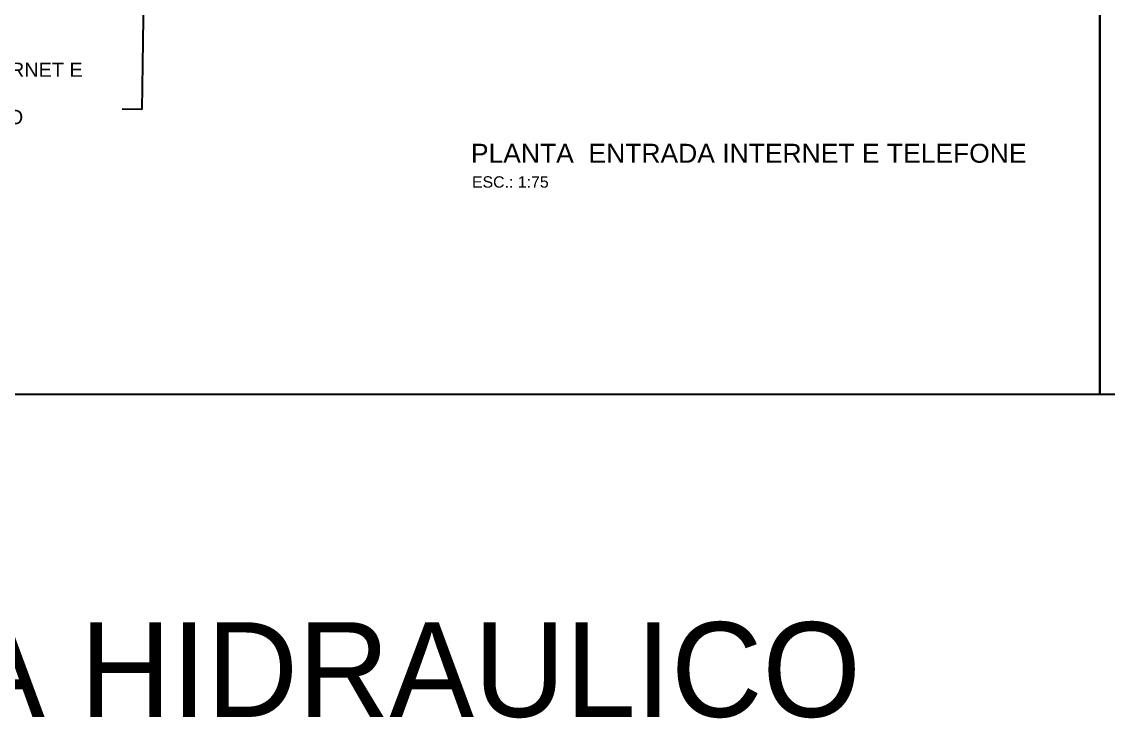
# Model space of a CAD drawing. Header units: millimetres. Extents: x 7034 to 7235, y -465 to -380.
# Drawn here: x 7154.8 to 7166.27, y -420.42 to -413.06 of the extents above; entities that cross this region are included whole.
import ezdxf

# ---------------------------------------------------------------- set-up
doc = ezdxf.new("R2010")
doc.units = ezdxf.units.MM
doc.header["$LTSCALE"] = 0.005
doc.linetypes.add('CONTINUO', pattern=[0])
doc.layers.get('0').update_dxf_attribs({"linetype": 'CONTINUO'})
for name, color, linetype in [('0-COTAS', 12, 'Continuous'), ('ARQ-PEITORIAL', 4, 'Continuous'), ('ARQ-TEXTO', 3, 'Continuous'), ('ARQ_TXT_AMBIENTE', 3, 'Continuous')]:
    doc.layers.add(name, color=color, linetype=linetype)
doc.layers.add('TEXTO', color=7, linetype='Continuous', lineweight=15)
doc.styles.add('50', font='ARIALN.TTF', dxfattribs={"height": 0.1})
doc.styles.add('geometric', font='')
doc.styles.get("Standard").update_dxf_attribs({"font": 'arial.ttf'})
doc.styles.get('geometric').set_extended_font_data('Geometr415 Blk BT')
doc.dimstyles.new('50', dxfattribs={"dimscale": 0, "dimtxt": 0.1, "dimasz": 0.025, "dimexe": 0.05, "dimexo": 0.05, "dimgap": 0.01, "dimtad": 1, "dimdec": 0, "dimlfac": 100, "dimzin": 0, "dimdsep": 46, "dimtxsty": '50', "dimblk": 'DOT', "dimcen": 0.02, "dimclrd": 1, "dimclre": 1, "dimclrt": 7, "dimadec": 0, "dimazin": 0, "dimtfac": 1, "dimtdec": 0, "dimtofl": 0, "dimtmove": 2, "dimatfit": 2, "dimldrblk": 'DOT', "dimfxl": 0.05, "dimtolj": 1, "dimtzin": 0, "dimlwd": -1, "dimarcsym": 0})

# ---------------------------------------------------------------- blocks, each defined once
blk = doc.blocks.new('_DOT')
at = {"color": 0, "linetype": 'ByBlock'}
blk.add_line((-0.5, 0), (-1, 0), dxfattribs=at)
at = {"color": 0, "linetype": 'ByBlock', "const_width": 0.5}
blk.add_lwpolyline([(-0.25, 0, 1), (0.25, 0, 1)], format="xyb", close=True, dxfattribs=at)
blk = doc.blocks.new('DOT')
at = {"layer": 'ARQ-TEXTO', "color": 0, "linetype": 'ByBlock'}
blk.add_line((-0.5, 0), (-1, 0), dxfattribs=at)
at = {"layer": 'ARQ-TEXTO', "color": 0, "linetype": 'ByBlock', "const_width": 0.5}
blk.add_lwpolyline([(-0.25, 0, 1), (0.25, 0, 1)], format="xyb", close=True, dxfattribs=at)

msp = doc.modelspace()

# ---------------------------------------------------------------- linework, layer by layer
for points in [[(7166.186, -402.148), (7166.186, -416.998), (7145.186, -416.998), (7145.186, -402.148)], [(7187.186, -402.148), (7187.186, -416.998), (7166.186, -416.998), (7166.186, -402.148)]]:
    msp.add_lwpolyline(points, close=True)

# ---------------------------------------------------------------- texts
at = {"layer": 'ARQ-PEITORIAL', "insert": (7149.841, -419.402), "char_height": 1, "attachment_point": 1, "style": 'geometric'}
msp.add_mtext_dynamic_manual_height_columns('PLANTA HIDRAULICO', width=16.14639, gutter_width=12.5, heights=[0], dxfattribs=at)
at = {"layer": 'ARQ_TXT_AMBIENTE', "insert": (7152.277, -413.495), "char_height": 0.15, "attachment_point": 1}
msp.add_mtext_dynamic_manual_height_columns('PREVER CABO DE INTERNET E TELEFONE PARA CADA ESTAÇÃO DE TRABALHO', width=3.40961, gutter_width=12.5, heights=[0], dxfattribs=at)
at = {"layer": 'TEXTO', "attachment_point": 1}
for s, width, insert, char_height in [('PLANTA  ENTRADA INTERNET E TELEFONE', 6.94102, (7159.543, -414.352), 0.2), ('ESC.: 1:75', 3.13121, (7159.554, -414.695), 0.12)]:
    msp.add_mtext_dynamic_manual_height_columns(s, width=width, gutter_width=12.5, heights=[0], dxfattribs=dict(at, insert=insert, char_height=char_height))

# ---------------------------------------------------------------- leaders
at = {"layer": '0-COTAS'}
msp.add_leader([(7156.093, -412.056), (7156.069, -413.99), (7155.861, -413.986)], dimstyle='50', override={"dimscale": 1, "dimtad": 0, "dimldrblk": 'DOT'}, dxfattribs=at)

doc.saveas('drawing.dxf')
